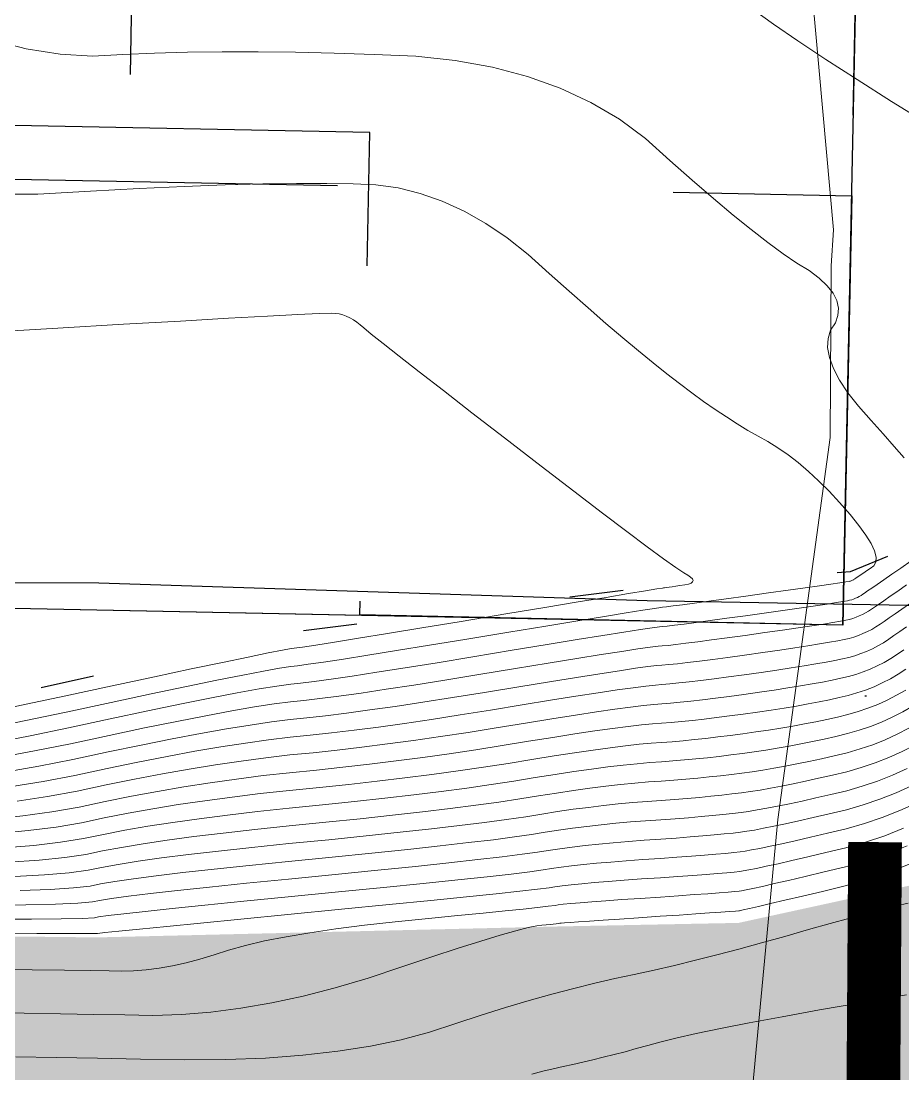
# Model space of a CAD drawing. Extents: x 408914 to 412362, y 6133812 to 6135729.
# Drawn here: x 410533.5 to 410549.92, y 6134106.73 to 6134126.33 of the extents above; entities that cross this region are included whole.
import ezdxf

# ---------------------------------------------------------------- set-up
doc = ezdxf.new("R2010")
doc.units = 0
doc.header["$LTSCALE"] = 5
for name, pattern in [('foc-FLOWLINE', [3.75, 2.5, -1.25]), ('foc-TOPO', [1, 0.2, -0.8]), ('UG_PIPE', [1.875, 1.25, -0.625])]:
    doc.linetypes.add(name, pattern=pattern)
doc.layers.add('AS-GENERAL', color=48, linetype='Continuous', lineweight=18)
for name, color, linetype in [('AS-PIPE-UG', 44, 'UG_PIPE'), ('AS-POWER-OH-ATCO PIPELINES', 241, 'foc-OHPOWER'), ('AS-ROADS', 254, 'Continuous'), ('F-EZE', 190, 'foc-FLOWLINE'), ('L-SEC', 7, 'Continuous'), ('T-LOW-AREA', 48, 'foc-TOPO')]:
    doc.layers.add(name, color=color, linetype=linetype)
for name, color, linetype, lineweight, true_color in [('AS-TELUS-ATCO PIPELINES', 7, 'foc-TEL', 9, 0xff9c38), ('C-TOPO-MAJR', 7, 'Continuous', 15, 0xd3aa5f), ('C-TOPO-MINR', 7, 'Continuous', 13, 0xe9d5af)]:
    doc.layers.add(name, color=color, linetype=linetype, lineweight=lineweight, true_color=true_color)
doc.styles.add('foc-LtypeFont', font='ARIALN.TTF', dxfattribs={"height": 7.35})
doc.linetypes.add('foc-OHPOWER', pattern='A,10,-1,["O/P",foc-LtypeFont,S=0.2,R=0,X=-0.5,Y=-0.75],-3.25', length=14.25)
doc.linetypes.add('foc-TEL', pattern='A,2,-1,["T",foc-LtypeFont,S=0.2,R=0,X=-0.425,Y=-0.75],-1.24,8', length=12.24)

msp = doc.modelspace()

# ---------------------------------------------------------------- hatches: boundary and pattern name
at = {"layer": 'AS-ROADS'}
h = msp.add_hatch(color=256, dxfattribs=at)
h.dxf.hatch_style = 1
h.paths.add_polyline_path([(410459.909, 6134102.815), (410473.373, 6134102.384), (410487.29, 6134102.369), (410499.54, 6134102.143), (410513.633, 6134101.862), (410531.19, 6134101.362), (410542.545, 6134101.244), (410562.978, 6134100.497), (410563.603, 6134105.075), (410564.351, 6134126.276), (410564.18, 6134137.58), (410564.457, 6134150.553), (410564.94, 6134169.43), (410565.468, 6134203.166), (410557.785, 6134203.061), (410557.554, 6134191.021), (410557.365, 6134178.284), (410557.163, 6134165.844), (410556.792, 6134152.62), (410556.119, 6134139.367), (410555.828, 6134127.005), (410555.488, 6134118.286), (410554.713, 6134114.745), (410553.303, 6134112.519), (410550.402, 6134110.311), (410546.861, 6134109.539), (410543.571, 6134109.474), (410534.917, 6134109.269), (410523.2, 6134109.396), (410510.918, 6134109.711), (410498.397, 6134109.913), (410486.022, 6134110.19), (410473.281, 6134110.347), (410460.165, 6134110.66)])

# ---------------------------------------------------------------- linework, layer by layer
at = {"layer": 'AS-GENERAL', "const_width": 1, "flags": 128}
msp.add_lwpolyline([(410549.331, 6134100.456), (410549.403, 6134111.043)], dxfattribs=at)
at = {"layer": 'AS-PIPE-UG'}
msp.add_line((410535.533, 6134125.336), (410535.593, 6134128.331), dxfattribs=at)
at = {"layer": 'AS-POWER-OH-ATCO PIPELINES', "flags": 128}
msp.add_lwpolyline([(410459.808, 6134116.215), (410460.627, 6134117.013), (410468.885, 6134116.877), (410482.048, 6134116.737), (410495.949, 6134116.706), (410510.155, 6134116.402), (410522.95, 6134116.152), (410523.515, 6134115.1), (410524.374, 6134115.91), (410534.947, 6134115.873), (410545.16, 6134115.545), (410555.564, 6134115.355), (410563.471, 6134115.271), (410572.813, 6134115.231), (410582.687, 6134114.491)], dxfattribs=at)
at = {"layer": 'AS-TELUS-ATCO PIPELINES', "flags": 128}
msp.add_lwpolyline([(410546.272, 6134095.98), (410546.422, 6134099.006), (410547.594, 6134111.464), (410548.568, 6134118.576), (410548.586, 6134121.776), (410548.631, 6134122.445), (410547.956, 6134129.888), (410548.44, 6134131.919), (410549.77, 6134135.018), (410550.587, 6134138.183), (410552.145, 6134145.91), (410552.179, 6134157.127), (410552.348, 6134165.976), (410552.569, 6134191.053), (410553.031, 6134200.38)], dxfattribs=at)
at = {"layer": 'C-TOPO-MAJR', "flags": 128}
for points in [[(410547.113, 6134126.562), (410547.51, 6134126.279), (410547.968, 6134125.964), (410548.488, 6134125.619), (410549.07, 6134125.244), (410549.712, 6134124.838), (410550.416, 6134124.402)], [(410549.988, 6134115.832), (410549.825, 6134115.719), (410549.684, 6134115.622), (410549.564, 6134115.539), (410549.467, 6134115.471), (410549.391, 6134115.418), (410549.337, 6134115.379), (410549.282, 6134115.344), (410549.226, 6134115.311), (410549.168, 6134115.282), (410549.109, 6134115.255), (410549.049, 6134115.231), (410548.987, 6134115.21), (410548.925, 6134115.192), (410548.861, 6134115.177), (410548.759, 6134115.157), (410548.619, 6134115.133), (410548.441, 6134115.104), (410548.225, 6134115.071), (410547.971, 6134115.034), (410547.679, 6134114.991), (410547.35, 6134114.945), (410546.982, 6134114.893), (410546.651, 6134114.848), (410546.357, 6134114.808), (410546.1, 6134114.774), (410545.879, 6134114.746), (410545.695, 6134114.724), (410545.548, 6134114.707), (410545.438, 6134114.697), (410545.364, 6134114.692), (410545.214, 6134114.673), (410544.987, 6134114.641), (410544.684, 6134114.595), (410544.305, 6134114.536), (410543.849, 6134114.463), (410543.316, 6134114.376), (410542.707, 6134114.276), (410542.022, 6134114.163), (410541.391, 6134114.06), (410540.815, 6134113.969), (410540.295, 6134113.889), (410539.829, 6134113.82), (410539.418, 6134113.762), (410539.062, 6134113.716), (410538.761, 6134113.681), (410538.515, 6134113.657), (410538.21, 6134113.616), (410537.846, 6134113.56), (410537.423, 6134113.487), (410536.94, 6134113.397), (410536.399, 6134113.291), (410535.798, 6134113.169), (410535.138, 6134113.031), (410534.419, 6134112.876), (410533.747, 6134112.741), (410533.121, 6134112.626)], [(410549.979, 6134114.262), (410549.835, 6134114.169), (410549.688, 6134114.085), (410549.538, 6134114.007), (410549.384, 6134113.938), (410549.227, 6134113.875), (410549.066, 6134113.821), (410548.903, 6134113.773), (410548.735, 6134113.734), (410548.556, 6134113.695), (410548.364, 6134113.656), (410548.159, 6134113.617), (410547.942, 6134113.578), (410547.712, 6134113.54), (410547.47, 6134113.503), (410547.216, 6134113.465), (410546.949, 6134113.428), (410546.694, 6134113.394), (410546.452, 6134113.363), (410546.223, 6134113.336), (410546.005, 6134113.311), (410545.8, 6134113.29), (410545.608, 6134113.272), (410545.428, 6134113.258), (410545.26, 6134113.247), (410545.052, 6134113.227), (410544.803, 6134113.198), (410544.514, 6134113.16), (410544.184, 6134113.114), (410543.813, 6134113.058), (410543.402, 6134112.994), (410542.951, 6134112.922), (410542.459, 6134112.84), (410541.966, 6134112.762), (410541.473, 6134112.689), (410540.979, 6134112.62), (410540.484, 6134112.555), (410539.989, 6134112.494), (410539.493, 6134112.437), (410538.997, 6134112.385), (410538.5, 6134112.336), (410538.004, 6134112.281), (410537.511, 6134112.218), (410537.018, 6134112.149), (410536.528, 6134112.072), (410536.039, 6134111.989), (410535.552, 6134111.899), (410535.066, 6134111.801), (410534.582, 6134111.697), (410534.069, 6134111.607), (410533.529, 6134111.531), (410532.959, 6134111.468)], [(410550.151, 6134112.858), (410549.907, 6134112.733), (410549.659, 6134112.62), (410549.405, 6134112.519), (410549.145, 6134112.431), (410548.88, 6134112.355), (410548.61, 6134112.291), (410548.353, 6134112.232), (410548.109, 6134112.178), (410547.877, 6134112.129), (410547.659, 6134112.086), (410547.454, 6134112.047), (410547.261, 6134112.014), (410547.082, 6134111.985), (410546.916, 6134111.962), (410546.737, 6134111.94), (410546.547, 6134111.918), (410546.345, 6134111.897), (410546.131, 6134111.876), (410545.905, 6134111.857), (410545.667, 6134111.838), (410545.418, 6134111.819), (410545.156, 6134111.802), (410544.89, 6134111.78), (410544.619, 6134111.755), (410544.343, 6134111.725), (410544.063, 6134111.691), (410543.778, 6134111.654), (410543.489, 6134111.612), (410543.195, 6134111.567), (410542.896, 6134111.517), (410542.541, 6134111.465), (410542.13, 6134111.409), (410541.663, 6134111.351), (410541.139, 6134111.29), (410540.56, 6134111.226), (410539.924, 6134111.158), (410539.232, 6134111.088), (410538.484, 6134111.015), (410537.798, 6134110.945), (410537.175, 6134110.877), (410536.614, 6134110.811), (410536.115, 6134110.748), (410535.679, 6134110.687), (410535.305, 6134110.628), (410534.994, 6134110.572), (410534.745, 6134110.519), (410534.392, 6134110.473), (410533.936, 6134110.436), (410533.376, 6134110.406)], [(410549.933, 6134111.302), (410549.583, 6134111.163), (410549.224, 6134111.041), (410548.858, 6134110.936), (410548.485, 6134110.848), (410548.15, 6134110.769), (410547.854, 6134110.7), (410547.596, 6134110.642), (410547.376, 6134110.593), (410547.195, 6134110.554), (410547.052, 6134110.525), (410546.948, 6134110.506), (410546.882, 6134110.497), (410546.78, 6134110.486), (410546.642, 6134110.473), (410546.468, 6134110.458), (410546.257, 6134110.442), (410546.01, 6134110.423), (410545.727, 6134110.403), (410545.408, 6134110.381), (410545.052, 6134110.357), (410544.728, 6134110.334), (410544.435, 6134110.311), (410544.173, 6134110.29), (410543.942, 6134110.269), (410543.743, 6134110.249), (410543.575, 6134110.23), (410543.439, 6134110.212), (410543.333, 6134110.194), (410543.116, 6134110.167), (410542.787, 6134110.13), (410542.347, 6134110.082), (410541.795, 6134110.025), (410541.131, 6134109.957), (410540.355, 6134109.88), (410539.468, 6134109.792), (410538.468, 6134109.695), (410537.592, 6134109.609), (410536.84, 6134109.535), (410536.21, 6134109.473), (410535.703, 6134109.423), (410535.32, 6134109.384), (410535.059, 6134109.358), (410534.922, 6134109.343), (410534.908, 6134109.34), (410534.715, 6134109.339), (410534.343, 6134109.341), (410533.793, 6134109.344), (410533.064, 6134109.35)], [(410549.99, 6134108.199), (410549.139, 6134108.053), (410548.368, 6134107.917), (410547.675, 6134107.792), (410547.061, 6134107.677), (410546.525, 6134107.573), (410546.069, 6134107.478), (410545.691, 6134107.395), (410545.392, 6134107.321), (410545.172, 6134107.258), (410544.957, 6134107.197), (410544.747, 6134107.141), (410544.542, 6134107.087), (410544.342, 6134107.036), (410544.148, 6134106.989), (410543.958, 6134106.945), (410543.774, 6134106.904), (410543.595, 6134106.867), (410543.408, 6134106.824), (410543.213, 6134106.775), (410543.01, 6134106.721)]]:
    msp.add_lwpolyline(points, dxfattribs=at)
at = {"layer": 'C-TOPO-MINR', "ltscale": 0.1, "flags": 128}
for points in [[(410532.921, 6134125.988), (410533.592, 6134125.818), (410534.228, 6134125.715), (410534.829, 6134125.68), (410535.393, 6134125.713), (410535.983, 6134125.738), (410536.6, 6134125.755), (410537.243, 6134125.763), (410537.912, 6134125.763), (410538.607, 6134125.755), (410539.329, 6134125.738), (410540.077, 6134125.713), (410540.851, 6134125.68), (410541.584, 6134125.6), (410542.277, 6134125.474), (410542.929, 6134125.301), (410543.54, 6134125.082), (410544.111, 6134124.816), (410544.641, 6134124.504), (410545.13, 6134124.145), (410545.579, 6134123.74), (410546, 6134123.368), (410546.394, 6134123.028), (410546.76, 6134122.722), (410547.098, 6134122.449), (410547.409, 6134122.209), (410547.692, 6134122.001), (410547.947, 6134121.827), (410548.175, 6134121.686), (410548.364, 6134121.545), (410548.513, 6134121.405), (410548.622, 6134121.266), (410548.692, 6134121.127), (410548.722, 6134120.988), (410548.713, 6134120.85), (410548.664, 6134120.713), (410548.575, 6134120.576), (410548.528, 6134120.423), (410548.52, 6134120.253), (410548.554, 6134120.067), (410548.628, 6134119.865), (410548.743, 6134119.647), (410548.898, 6134119.412), (410549.094, 6134119.161), (410549.331, 6134118.894), (410549.552, 6134118.644), (410549.757, 6134118.412), (410549.947, 6134118.198)], [(410532.865, 6134123.113), (410533.812, 6134123.107), (410534.788, 6134123.165), (410535.695, 6134123.213), (410536.533, 6134123.252), (410537.301, 6134123.281), (410538, 6134123.3), (410538.63, 6134123.311), (410539.19, 6134123.311), (410539.68, 6134123.303), (410540.102, 6134123.285), (410540.519, 6134123.225), (410540.933, 6134123.123), (410541.343, 6134122.979), (410541.749, 6134122.793), (410542.151, 6134122.566), (410542.55, 6134122.297), (410542.945, 6134121.986), (410543.336, 6134121.633), (410543.707, 6134121.301), (410544.059, 6134120.991), (410544.392, 6134120.703), (410544.704, 6134120.436), (410544.998, 6134120.19), (410545.271, 6134119.966), (410545.526, 6134119.764), (410545.76, 6134119.583), (410545.988, 6134119.413), (410546.21, 6134119.252), (410546.426, 6134119.102), (410546.635, 6134118.962), (410546.838, 6134118.831), (410547.035, 6134118.712), (410547.225, 6134118.602), (410547.409, 6134118.502), (410547.595, 6134118.387), (410547.782, 6134118.256), (410547.971, 6134118.11), (410548.161, 6134117.948), (410548.353, 6134117.77), (410548.547, 6134117.577), (410548.742, 6134117.369), (410548.939, 6134117.144), (410549.102, 6134116.942), (410549.232, 6134116.762), (410549.329, 6134116.603), (410549.392, 6134116.467), (410549.422, 6134116.352), (410549.418, 6134116.26), (410549.381, 6134116.19), (410549.31, 6134116.141), (410549.247, 6134116.098), (410549.192, 6134116.06), (410549.144, 6134116.027), (410549.103, 6134115.999), (410549.07, 6134115.976), (410549.045, 6134115.958), (410549.027, 6134115.946), (410549.016, 6134115.938), (410549.006, 6134115.931), (410548.995, 6134115.925), (410548.983, 6134115.919), (410548.972, 6134115.914), (410548.96, 6134115.909), (410548.948, 6134115.905), (410548.936, 6134115.902), (410548.923, 6134115.899), (410548.86, 6134115.889), (410548.746, 6134115.872), (410548.582, 6134115.848), (410548.366, 6134115.818), (410548.101, 6134115.78), (410547.784, 6134115.736), (410547.417, 6134115.684), (410546.999, 6134115.626), (410546.63, 6134115.575), (410546.31, 6134115.531), (410546.039, 6134115.494), (410545.816, 6134115.464), (410545.643, 6134115.441), (410545.519, 6134115.425), (410545.443, 6134115.416), (410545.416, 6134115.414), (410545.295, 6134115.396), (410545.08, 6134115.362), (410544.77, 6134115.313), (410544.365, 6134115.247), (410543.866, 6134115.165), (410543.273, 6134115.067), (410542.585, 6134114.954), (410541.803, 6134114.824), (410541.103, 6134114.709), (410540.487, 6134114.609), (410539.953, 6134114.523), (410539.501, 6134114.453), (410539.133, 6134114.397), (410538.847, 6134114.355), (410538.644, 6134114.329), (410538.523, 6134114.317), (410538.313, 6134114.284), (410538.014, 6134114.23), (410537.625, 6134114.155), (410537.146, 6134114.06), (410536.578, 6134113.943), (410535.921, 6134113.804), (410535.174, 6134113.645), (410534.338, 6134113.465), (410533.585, 6134113.308), (410532.918, 6134113.173)], [(410532.795, 6134120.535), (410534.184, 6134120.616), (410535.407, 6134120.688), (410536.466, 6134120.748), (410537.36, 6134120.798), (410538.088, 6134120.838), (410538.652, 6134120.867), (410539.05, 6134120.885), (410539.284, 6134120.892), (410539.353, 6134120.889), (410539.421, 6134120.88), (410539.488, 6134120.863), (410539.555, 6134120.84), (410539.621, 6134120.809), (410539.687, 6134120.772), (410539.752, 6134120.728), (410539.816, 6134120.678), (410539.88, 6134120.62), (410540.021, 6134120.504), (410540.24, 6134120.329), (410540.537, 6134120.095), (410540.911, 6134119.802), (410541.363, 6134119.451), (410541.893, 6134119.041), (410542.5, 6134118.572), (410543.185, 6134118.044), (410543.793, 6134117.577), (410544.325, 6134117.171), (410544.781, 6134116.827), (410545.16, 6134116.543), (410545.463, 6134116.32), (410545.69, 6134116.158), (410545.84, 6134116.057), (410545.914, 6134116.017), (410545.968, 6134115.98), (410546.001, 6134115.947), (410546.014, 6134115.917), (410546.006, 6134115.891), (410545.978, 6134115.868), (410545.929, 6134115.848), (410545.86, 6134115.832), (410545.77, 6134115.82), (410545.692, 6134115.809), (410545.624, 6134115.8), (410545.566, 6134115.792), (410545.52, 6134115.785), (410545.484, 6134115.781), (410545.46, 6134115.777), (410545.446, 6134115.775)], [(410550.077, 6134116.28), (410549.884, 6134116.148), (410549.714, 6134116.031), (410549.567, 6134115.93), (410549.443, 6134115.844), (410549.342, 6134115.774), (410549.264, 6134115.72), (410549.209, 6134115.682), (410549.177, 6134115.659), (410549.144, 6134115.638), (410549.11, 6134115.618), (410549.076, 6134115.6), (410549.04, 6134115.585), (410549.004, 6134115.57), (410548.968, 6134115.558), (410548.93, 6134115.547), (410548.892, 6134115.538), (410548.809, 6134115.523), (410548.682, 6134115.503), (410548.511, 6134115.476), (410548.296, 6134115.444), (410548.036, 6134115.407), (410547.732, 6134115.363), (410547.383, 6134115.314), (410546.991, 6134115.26), (410546.641, 6134115.211), (410546.334, 6134115.169), (410546.069, 6134115.134), (410545.848, 6134115.105), (410545.669, 6134115.082), (410545.533, 6134115.066), (410545.44, 6134115.056), (410545.39, 6134115.053), (410545.255, 6134115.035), (410545.034, 6134115.002), (410544.727, 6134114.954), (410544.335, 6134114.891), (410543.857, 6134114.814), (410543.294, 6134114.722), (410542.646, 6134114.615), (410541.912, 6134114.493), (410541.247, 6134114.385), (410540.651, 6134114.289), (410540.124, 6134114.206), (410539.665, 6134114.136), (410539.275, 6134114.079), (410538.954, 6134114.036), (410538.702, 6134114.005), (410538.519, 6134113.987), (410538.262, 6134113.95), (410537.93, 6134113.895), (410537.524, 6134113.821), (410537.043, 6134113.728), (410536.488, 6134113.617), (410535.859, 6134113.487), (410535.156, 6134113.338), (410534.378, 6134113.171), (410533.666, 6134113.024), (410533.019, 6134112.899)], [(410545.446, 6134115.775), (410545.442, 6134115.775), (410545.336, 6134115.758), (410545.126, 6134115.723), (410544.812, 6134115.671), (410544.395, 6134115.602), (410543.875, 6134115.516), (410543.251, 6134115.413), (410542.524, 6134115.292), (410541.694, 6134115.155), (410540.96, 6134115.033), (410540.322, 6134114.929), (410539.782, 6134114.84), (410539.337, 6134114.769), (410538.99, 6134114.714), (410538.739, 6134114.675), (410538.585, 6134114.653), (410538.527, 6134114.647), (410538.365, 6134114.618), (410538.098, 6134114.566), (410537.726, 6134114.49), (410537.249, 6134114.391), (410536.668, 6134114.268), (410535.983, 6134114.122), (410535.192, 6134113.953), (410534.297, 6134113.76), (410533.505, 6134113.591), (410532.816, 6134113.447)], [(410550.047, 6134115.484), (410549.903, 6134115.384), (410549.776, 6134115.296), (410549.666, 6134115.219), (410549.573, 6134115.154), (410549.498, 6134115.1), (410549.42, 6134115.05), (410549.341, 6134115.005), (410549.26, 6134114.963), (410549.178, 6134114.926), (410549.093, 6134114.892), (410549.007, 6134114.863), (410548.919, 6134114.838), (410548.829, 6134114.816), (410548.708, 6134114.792), (410548.555, 6134114.764), (410548.37, 6134114.733), (410548.154, 6134114.698), (410547.907, 6134114.66), (410547.627, 6134114.619), (410547.316, 6134114.575), (410546.974, 6134114.527), (410546.662, 6134114.484), (410546.381, 6134114.447), (410546.131, 6134114.415), (410545.911, 6134114.387), (410545.722, 6134114.365), (410545.563, 6134114.349), (410545.435, 6134114.337), (410545.338, 6134114.33), (410545.174, 6134114.311), (410544.941, 6134114.28), (410544.642, 6134114.236), (410544.275, 6134114.18), (410543.84, 6134114.112), (410543.338, 6134114.031), (410542.768, 6134113.938), (410542.131, 6134113.832), (410541.535, 6134113.736), (410540.98, 6134113.649), (410540.466, 6134113.572), (410539.993, 6134113.504), (410539.561, 6134113.445), (410539.17, 6134113.396), (410538.82, 6134113.357), (410538.511, 6134113.327), (410538.159, 6134113.282), (410537.762, 6134113.224), (410537.322, 6134113.152), (410536.837, 6134113.066), (410536.309, 6134112.966), (410535.736, 6134112.852), (410535.12, 6134112.723), (410534.46, 6134112.581), (410533.827, 6134112.457), (410533.223, 6134112.352)], [(410549.987, 6134115.053), (410549.865, 6134114.967), (410549.755, 6134114.89), (410549.658, 6134114.821), (410549.559, 6134114.757), (410549.457, 6134114.698), (410549.353, 6134114.645), (410549.247, 6134114.596), (410549.138, 6134114.553), (410549.027, 6134114.515), (410548.914, 6134114.483), (410548.798, 6134114.455), (410548.657, 6134114.426), (410548.491, 6134114.394), (410548.3, 6134114.361), (410548.083, 6134114.325), (410547.842, 6134114.287), (410547.575, 6134114.247), (410547.283, 6134114.205), (410546.966, 6134114.161), (410546.673, 6134114.121), (410546.405, 6134114.086), (410546.161, 6134114.055), (410545.942, 6134114.029), (410545.748, 6134114.007), (410545.578, 6134113.99), (410545.433, 6134113.977), (410545.312, 6134113.969), (410545.133, 6134113.95), (410544.895, 6134113.919), (410544.599, 6134113.878), (410544.244, 6134113.825), (410543.831, 6134113.761), (410543.359, 6134113.685), (410542.829, 6134113.599), (410542.24, 6134113.501), (410541.678, 6134113.411), (410541.144, 6134113.329), (410540.637, 6134113.254), (410540.156, 6134113.187), (410539.703, 6134113.128), (410539.278, 6134113.077), (410538.879, 6134113.033), (410538.507, 6134112.996), (410538.107, 6134112.948), (410537.678, 6134112.889), (410537.22, 6134112.818), (410536.734, 6134112.735), (410536.219, 6134112.64), (410535.675, 6134112.534), (410535.102, 6134112.416), (410534.5, 6134112.287), (410533.908, 6134112.174), (410533.325, 6134112.078)], [(410549.937, 6134114.626), (410549.819, 6134114.541), (410549.697, 6134114.463), (410549.573, 6134114.391), (410549.445, 6134114.326), (410549.315, 6134114.267), (410549.182, 6134114.214), (410549.047, 6134114.168), (410548.908, 6134114.128), (410548.767, 6134114.095), (410548.606, 6134114.06), (410548.427, 6134114.025), (410548.229, 6134113.989), (410548.013, 6134113.952), (410547.777, 6134113.914), (410547.523, 6134113.875), (410547.249, 6134113.835), (410546.957, 6134113.794), (410546.684, 6134113.757), (410546.429, 6134113.724), (410546.192, 6134113.695), (410545.974, 6134113.67), (410545.774, 6134113.649), (410545.593, 6134113.631), (410545.43, 6134113.618), (410545.286, 6134113.608), (410545.092, 6134113.588), (410544.849, 6134113.559), (410544.556, 6134113.519), (410544.214, 6134113.469), (410543.822, 6134113.41), (410543.381, 6134113.34), (410542.89, 6134113.26), (410542.349, 6134113.171), (410541.822, 6134113.087), (410541.308, 6134113.009), (410540.808, 6134112.937), (410540.32, 6134112.871), (410539.846, 6134112.811), (410539.385, 6134112.757), (410538.938, 6134112.709), (410538.504, 6134112.666), (410538.056, 6134112.615), (410537.594, 6134112.554), (410537.119, 6134112.483), (410536.631, 6134112.404), (410536.129, 6134112.315), (410535.613, 6134112.216), (410535.084, 6134112.109), (410534.541, 6134111.992), (410533.989, 6134111.89), (410533.427, 6134111.804)], [(410549.974, 6134113.876), (410549.804, 6134113.778), (410549.63, 6134113.689), (410549.453, 6134113.608), (410549.271, 6134113.536), (410549.086, 6134113.473), (410548.897, 6134113.419), (410548.704, 6134113.373), (410548.505, 6134113.329), (410548.3, 6134113.286), (410548.089, 6134113.245), (410547.871, 6134113.205), (410547.648, 6134113.167), (410547.418, 6134113.13), (410547.182, 6134113.095), (410546.941, 6134113.061), (410546.705, 6134113.03), (410546.476, 6134113.002), (410546.253, 6134112.976), (410546.037, 6134112.953), (410545.827, 6134112.932), (410545.623, 6134112.914), (410545.425, 6134112.898), (410545.234, 6134112.885), (410545.011, 6134112.865), (410544.757, 6134112.837), (410544.471, 6134112.801), (410544.154, 6134112.758), (410543.805, 6134112.707), (410543.424, 6134112.649), (410543.012, 6134112.583), (410542.568, 6134112.509), (410542.11, 6134112.438), (410541.637, 6134112.369), (410541.15, 6134112.303), (410540.648, 6134112.239), (410540.132, 6134112.177), (410539.601, 6134112.117), (410539.056, 6134112.06), (410538.496, 6134112.006), (410537.953, 6134111.947), (410537.427, 6134111.883), (410536.917, 6134111.814), (410536.425, 6134111.741), (410535.949, 6134111.663), (410535.49, 6134111.581), (410535.048, 6134111.494), (410534.623, 6134111.403), (410534.15, 6134111.323), (410533.63, 6134111.257), (410533.064, 6134111.203)], [(410550.112, 6134113.582), (410549.919, 6134113.471), (410549.723, 6134113.37), (410549.521, 6134113.279), (410549.316, 6134113.197), (410549.106, 6134113.126), (410548.891, 6134113.064), (410548.673, 6134113.012), (410548.454, 6134112.963), (410548.236, 6134112.917), (410548.018, 6134112.873), (410547.801, 6134112.832), (410547.583, 6134112.794), (410547.366, 6134112.758), (410547.149, 6134112.725), (410546.932, 6134112.695), (410546.716, 6134112.667), (410546.5, 6134112.64), (410546.284, 6134112.616), (410546.068, 6134112.594), (410545.853, 6134112.573), (410545.638, 6134112.555), (410545.423, 6134112.539), (410545.208, 6134112.524), (410544.971, 6134112.503), (410544.711, 6134112.476), (410544.429, 6134112.443), (410544.124, 6134112.403), (410543.796, 6134112.356), (410543.446, 6134112.303), (410543.073, 6134112.244), (410542.677, 6134112.179), (410542.254, 6134112.114), (410541.801, 6134112.049), (410541.321, 6134111.985), (410540.812, 6134111.922), (410540.274, 6134111.86), (410539.709, 6134111.798), (410539.114, 6134111.736), (410538.492, 6134111.676), (410537.901, 6134111.613), (410537.343, 6134111.547), (410536.816, 6134111.48), (410536.322, 6134111.41), (410535.859, 6134111.338), (410535.428, 6134111.264), (410535.03, 6134111.187), (410534.663, 6134111.108), (410534.231, 6134111.04), (410533.732, 6134110.983), (410533.168, 6134110.937)], [(410550.035, 6134113.164), (410549.815, 6134113.051), (410549.59, 6134112.949), (410549.36, 6134112.858), (410549.125, 6134112.778), (410548.886, 6134112.709), (410548.641, 6134112.651), (410548.404, 6134112.597), (410548.172, 6134112.547), (410547.948, 6134112.501), (410547.73, 6134112.459), (410547.518, 6134112.42), (410547.314, 6134112.386), (410547.116, 6134112.355), (410546.924, 6134112.329), (410546.727, 6134112.303), (410546.524, 6134112.279), (410546.315, 6134112.257), (410546.1, 6134112.235), (410545.879, 6134112.215), (410545.653, 6134112.196), (410545.42, 6134112.179), (410545.182, 6134112.163), (410544.93, 6134112.142), (410544.665, 6134112.115), (410544.386, 6134112.084), (410544.093, 6134112.047), (410543.787, 6134112.005), (410543.467, 6134111.958), (410543.134, 6134111.905), (410542.787, 6134111.848), (410542.397, 6134111.789), (410541.966, 6134111.729), (410541.492, 6134111.668), (410540.976, 6134111.606), (410540.417, 6134111.543), (410539.816, 6134111.478), (410539.173, 6134111.412), (410538.488, 6134111.346), (410537.85, 6134111.279), (410537.259, 6134111.212), (410536.715, 6134111.145), (410536.219, 6134111.079), (410535.769, 6134111.012), (410535.367, 6134110.946), (410535.012, 6134110.88), (410534.704, 6134110.813), (410534.311, 6134110.756), (410533.834, 6134110.709), (410533.272, 6134110.672)], [(410550, 6134112.414), (410549.727, 6134112.291), (410549.449, 6134112.18), (410549.165, 6134112.083), (410548.875, 6134112), (410548.579, 6134111.93), (410548.302, 6134111.866), (410548.045, 6134111.809), (410547.807, 6134111.757), (410547.588, 6134111.712), (410547.389, 6134111.674), (410547.209, 6134111.642), (410547.049, 6134111.616), (410546.907, 6134111.596), (410546.748, 6134111.576), (410546.571, 6134111.557), (410546.376, 6134111.537), (410546.163, 6134111.518), (410545.931, 6134111.498), (410545.682, 6134111.479), (410545.415, 6134111.46), (410545.13, 6134111.441), (410544.849, 6134111.419), (410544.573, 6134111.394), (410544.301, 6134111.366), (410544.033, 6134111.336), (410543.769, 6134111.303), (410543.51, 6134111.267), (410543.256, 6134111.228), (410543.005, 6134111.186), (410542.685, 6134111.14), (410542.294, 6134111.089), (410541.834, 6134111.034), (410541.303, 6134110.973), (410540.703, 6134110.908), (410540.032, 6134110.839), (410539.291, 6134110.764), (410538.48, 6134110.685), (410537.747, 6134110.611), (410537.091, 6134110.541), (410536.513, 6134110.477), (410536.012, 6134110.416), (410535.589, 6134110.361), (410535.244, 6134110.311), (410534.976, 6134110.265), (410534.785, 6134110.224), (410534.473, 6134110.19), (410534.038, 6134110.162), (410533.48, 6134110.141)], [(410550.092, 6134112.095), (410549.796, 6134111.961), (410549.494, 6134111.841), (410549.185, 6134111.736), (410548.869, 6134111.645), (410548.548, 6134111.569), (410548.251, 6134111.5), (410547.981, 6134111.439), (410547.736, 6134111.385), (410547.518, 6134111.339), (410547.324, 6134111.301), (410547.157, 6134111.269), (410547.015, 6134111.246), (410546.899, 6134111.229), (410546.759, 6134111.213), (410546.595, 6134111.195), (410546.406, 6134111.177), (410546.194, 6134111.159), (410545.958, 6134111.14), (410545.697, 6134111.12), (410545.413, 6134111.1), (410545.104, 6134111.079), (410544.809, 6134111.057), (410544.527, 6134111.033), (410544.258, 6134111.007), (410544.003, 6134110.98), (410543.761, 6134110.952), (410543.532, 6134110.921), (410543.317, 6134110.889), (410543.115, 6134110.856), (410542.829, 6134110.816), (410542.459, 6134110.769), (410542.005, 6134110.717), (410541.467, 6134110.657), (410540.845, 6134110.591), (410540.14, 6134110.519), (410539.35, 6134110.44), (410538.476, 6134110.355), (410537.695, 6134110.277), (410537.007, 6134110.206), (410536.412, 6134110.142), (410535.909, 6134110.085), (410535.499, 6134110.036), (410535.182, 6134109.993), (410534.958, 6134109.958), (410534.826, 6134109.929), (410534.553, 6134109.906), (410534.14, 6134109.888), (410533.585, 6134109.875), (410532.889, 6134109.868)], [(410550.185, 6134111.777), (410549.865, 6134111.632), (410549.538, 6134111.502), (410549.204, 6134111.389), (410548.864, 6134111.291), (410548.516, 6134111.208), (410548.201, 6134111.135), (410547.917, 6134111.07), (410547.666, 6134111.014), (410547.447, 6134110.966), (410547.26, 6134110.927), (410547.105, 6134110.897), (410546.982, 6134110.876), (410546.891, 6134110.863), (410546.77, 6134110.849), (410546.618, 6134110.834), (410546.437, 6134110.818), (410546.226, 6134110.8), (410545.984, 6134110.782), (410545.712, 6134110.762), (410545.41, 6134110.74), (410545.078, 6134110.718), (410544.768, 6134110.695), (410544.481, 6134110.672), (410544.215, 6134110.649), (410543.972, 6134110.625), (410543.752, 6134110.6), (410543.554, 6134110.576), (410543.378, 6134110.551), (410543.224, 6134110.525), (410542.972, 6134110.491), (410542.623, 6134110.449), (410542.176, 6134110.399), (410541.631, 6134110.341), (410540.988, 6134110.274), (410540.247, 6134110.199), (410539.409, 6134110.116), (410538.472, 6134110.025), (410537.644, 6134109.943), (410536.923, 6134109.871), (410536.311, 6134109.808), (410535.806, 6134109.754), (410535.409, 6134109.71), (410535.121, 6134109.675), (410534.94, 6134109.65), (410534.867, 6134109.635), (410534.634, 6134109.623), (410534.241, 6134109.614), (410533.689, 6134109.61), (410532.976, 6134109.609)], [(410550.002, 6134110.973), (410549.627, 6134110.824), (410549.244, 6134110.694), (410548.853, 6134110.581), (410548.454, 6134110.487), (410548.099, 6134110.403), (410547.79, 6134110.331), (410547.525, 6134110.27), (410547.305, 6134110.22), (410547.13, 6134110.181), (410547, 6134110.153), (410546.915, 6134110.136), (410546.874, 6134110.13), (410546.791, 6134110.122), (410546.666, 6134110.112), (410546.498, 6134110.098), (410546.289, 6134110.083), (410546.036, 6134110.065), (410545.742, 6134110.044), (410545.405, 6134110.021), (410545.026, 6134109.996), (410544.687, 6134109.972), (410544.388, 6134109.951), (410544.13, 6134109.931), (410543.912, 6134109.914), (410543.734, 6134109.898), (410543.597, 6134109.885), (410543.499, 6134109.873), (410543.443, 6134109.864), (410543.316, 6134109.848), (410543.119, 6134109.826), (410542.851, 6134109.797), (410542.514, 6134109.763), (410542.107, 6134109.721), (410541.63, 6134109.674), (410541.083, 6134109.62), (410540.466, 6134109.56), (410539.892, 6134109.496), (410539.362, 6134109.428), (410538.876, 6134109.357), (410538.432, 6134109.281), (410538.032, 6134109.202), (410537.676, 6134109.119), (410537.363, 6134109.033), (410537.093, 6134108.942), (410536.829, 6134108.864), (410536.571, 6134108.797), (410536.318, 6134108.742), (410536.071, 6134108.699), (410535.829, 6134108.668), (410535.593, 6134108.649), (410535.363, 6134108.642), (410535.138, 6134108.646), (410534.787, 6134108.651), (410534.309, 6134108.658), (410533.706, 6134108.665), (410532.976, 6134108.673)], [(410550.071, 6134110.644), (410549.671, 6134110.485), (410549.264, 6134110.346), (410548.847, 6134110.227), (410548.422, 6134110.126), (410548.049, 6134110.038), (410547.726, 6134109.962), (410547.455, 6134109.898), (410547.235, 6134109.846), (410547.066, 6134109.807), (410546.948, 6134109.781), (410546.881, 6134109.766), (410546.866, 6134109.764), (410546.802, 6134109.759), (410546.69, 6134109.75), (410546.529, 6134109.739), (410546.32, 6134109.724), (410546.063, 6134109.706), (410545.757, 6134109.686), (410545.403, 6134109.662), (410545, 6134109.634), (410544.646, 6134109.611), (410544.342, 6134109.59), (410544.087, 6134109.572), (410543.882, 6134109.558), (410543.725, 6134109.547), (410543.618, 6134109.539), (410543.56, 6134109.535), (410543.552, 6134109.533), (410543.533, 6134109.531), (410543.503, 6134109.527), (410543.462, 6134109.523), (410543.411, 6134109.518), (410543.35, 6134109.512), (410543.277, 6134109.504), (410543.195, 6134109.496), (410543.101, 6134109.487), (410542.941, 6134109.453), (410542.715, 6134109.394), (410542.422, 6134109.309), (410542.063, 6134109.2), (410541.637, 6134109.066), (410541.145, 6134108.906), (410540.587, 6134108.722), (410539.962, 6134108.512), (410539.35, 6134108.33), (410538.751, 6134108.175), (410538.165, 6134108.048), (410537.592, 6134107.949), (410537.031, 6134107.876), (410536.484, 6134107.832), (410535.95, 6134107.815), (410535.428, 6134107.825), (410534.855, 6134107.835), (410534.23, 6134107.845), (410533.554, 6134107.855), (410532.825, 6134107.865)], [(410550.019, 6134109.905), (410549.805, 6134109.856), (410549.552, 6134109.793), (410549.262, 6134109.718), (410548.934, 6134109.629), (410548.568, 6134109.528), (410548.164, 6134109.414), (410547.722, 6134109.287), (410547.291, 6134109.166), (410546.869, 6134109.052), (410546.458, 6134108.944), (410546.058, 6134108.843), (410545.667, 6134108.748), (410545.287, 6134108.66), (410544.917, 6134108.578), (410544.558, 6134108.503), (410544.182, 6134108.416), (410543.791, 6134108.319), (410543.383, 6134108.21), (410542.959, 6134108.091), (410542.52, 6134107.961), (410542.065, 6134107.819), (410541.593, 6134107.667), (410541.106, 6134107.503), (410540.577, 6134107.362), (410540.007, 6134107.244), (410539.395, 6134107.148), (410538.743, 6134107.074), (410538.049, 6134107.023), (410537.313, 6134106.994), (410536.537, 6134106.988), (410535.719, 6134107.004), (410534.923, 6134107.019), (410534.151, 6134107.033), (410533.401, 6134107.045)]]:
    msp.add_lwpolyline(points, dxfattribs=at)
at = {"layer": 'F-EZE', "flags": 128}
for points in [[(410565.307, 6134907.184), (410556.304, 6134907.365), (410548.306, 6134523.315), (410557.301, 6134523.128), (410557.113, 6134514.133), (410548.119, 6134514.32), (410540.184, 6134133.252), (410549.159, 6134133.075), (410548.804, 6134115.086), (410539.809, 6134115.273), (410539.996, 6134124.258), (410149.991, 6134131.97), (410149.813, 6134122.975), (410140.819, 6134123.153), (410140.997, 6134132.147), (409757.025, 6134139.74), (409756.84, 6134130.737), (409744.847, 6134130.983), (409745.216, 6134148.972), (410531.189, 6134133.43), (410547.559, 6134919.539)], [(409645.818, 6134140.944), (409744.985, 6134138.978), (410548.97, 6134123.081), (410548.804, 6134115.086), (409744.827, 6134130.983), (409645.654, 6134132.949)]]:
    msp.add_lwpolyline(points, dxfattribs=at)
at = {"layer": 'L-SEC'}
for p, q in [((410548.804, 6134115.086), (410565.548, 6134919.177)), ((410548.804, 6134115.086), (409744.827, 6134130.983)), ((410549.215, 6134113.766), (410549.241, 6134113.765))]:
    msp.add_line(p, q, dxfattribs=at)
at = {"layer": 'T-LOW-AREA', "flags": 128}
msp.add_lwpolyline([(410554.988, 6134204.499), (410554.897, 6134192.488), (410554.621, 6134180.164), (410554.545, 6134167.429), (410553.949, 6134154.547), (410553.299, 6134141.667), (410553.614, 6134130.207), (410553.679, 6134123.219), (410553.008, 6134118.921), (410551.301, 6134117.051), (410548.938, 6134116.074), (410545.446, 6134115.824), (410538.531, 6134114.951), (410530.975, 6134113.277), (410520.289, 6134113.09), (410507.828, 6134113.632), (410492.911, 6134113.757), (410482.233, 6134113.601), (410471.08, 6134113.631), (410460.353, 6134113.649)], dxfattribs=at)

doc.saveas('drawing.dxf')
